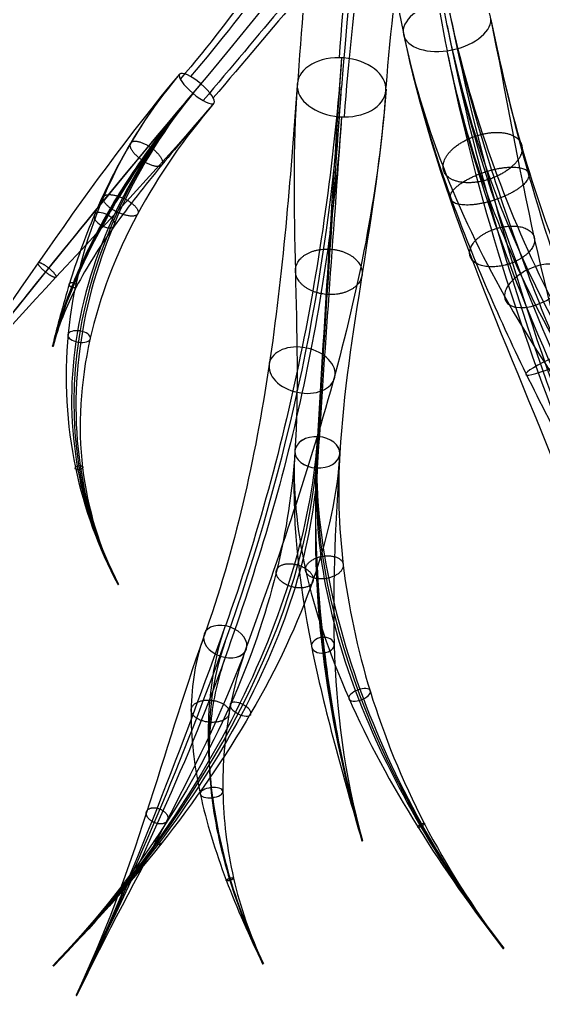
# Model space of a CAD drawing. Header units: inches. Extents: x -26 to 25.3, y -39.2 to 17.5.
# Drawn here: x -11.53 to 0.31, y -35.59 to -13.54 of the extents above; entities that cross this region are included whole.
import ezdxf

# ---------------------------------------------------------------- set-up
doc = ezdxf.new("R2010")
doc.units = ezdxf.units.IN
doc.header["$MEASUREMENT"] = 0
doc.layers.add('Default', color=7, linetype='Continuous', true_color=0xffffff)

msp = doc.modelspace()

# ---------------------------------------------------------------- linework, layer by layer
at = {"layer": 'Default', "extrusion": (-0.164046, 0.812828, -0.558926)}
msp.add_circle((4.54, 20.235, -29.365), 1.005, dxfattribs=at)
msp.add_circle((4.54, 20.235, -29.365), 1.005, dxfattribs=at)
msp.add_circle((4.54, 20.235, -29.365), 1.005, dxfattribs=at)
msp.add_circle((4.54, 20.235, -29.365), 1.005, dxfattribs=at)
at = {"layer": 'Default', "extrusion": (0.054007, 0.7473, -0.662289)}
msp.add_circle((3.155, 17.599, -36.034), 1.005, dxfattribs=at)
msp.add_circle((3.155, 17.599, -36.034), 1.005, dxfattribs=at)
msp.add_circle((3.155, 17.599, -36.034), 1.005, dxfattribs=at)
at = {"layer": 'Default', "extrusion": (0.620372, 0.73395, -0.276505)}
for radius in [0.508, 0.508, 0.508, 0.507]:
    msp.add_circle((-4.003, 41.73, -29.064), radius, dxfattribs=at)
at = {"layer": 'Default', "extrusion": (0.414081, 0.740589, -0.529211)}
msp.add_circle((-0.433, 31.392, -43.704), 0.259, dxfattribs=at)
at = {"layer": 'Default', "extrusion": (-0.370294, 0.758471, -0.536287)}
msp.add_circle((8.466, 22.018, -34.881), 0.756, dxfattribs=at)
at = {"layer": 'Default', "extrusion": (0.136552, 0.860256, -0.491236)}
msp.add_circle((6.812, 33.451, -44.175), 0.259, dxfattribs=at)
at = {"layer": 'Default', "extrusion": (-0.163708, -0.668385, 0.725577)}
msp.add_circle((-5.49, 19.383, 53.692), 0.01, dxfattribs=at)
at = {"layer": 'Default', "extrusion": (0.151526, 0.721374, -0.675766)}
msp.add_circle((0.624, 16.692, -45.235), 0.756, dxfattribs=at)
at = {"layer": 'Default', "extrusion": (-0.397283, 0.908165, -0.131918)}
msp.add_circle((7.97, 33.317, -24.325), 0.756, dxfattribs=at)
at = {"layer": 'Default', "extrusion": (0.043356, 0.715563, -0.697202)}
for radius in [0.507, 0.507, 0.508, 0.508]:
    msp.add_circle((3.382, 15.622, -48.069), radius, dxfattribs=at)
at = {"layer": 'Default', "extrusion": (-0.387708, 0.731801, -0.56049)}
msp.add_circle((20.531, 34.577, -46.204), 0.01, dxfattribs=at)
at = {"layer": 'Default', "extrusion": (0.247475, 0.687971, -0.68224)}
for radius in [0.508, 0.507, 0.508]:
    msp.add_circle((-2.864, 16.359, -53.967), radius, dxfattribs=at)
at = {"layer": 'Default', "extrusion": (-0.084627, 0.731588, -0.676474)}
msp.add_circle((7.826, 17.74, -52.896), 0.259, dxfattribs=at)
at = {"layer": 'Default', "extrusion": (-0.313611, 0.835574, -0.451069)}
msp.add_circle((13.721, 31.973, -44.854), 0.259, dxfattribs=at)
at = {"layer": 'Default', "extrusion": (0.408026, 0.793178, -0.452088)}
msp.add_circle((-7.508, 30.766, -47.978), 0.259, dxfattribs=at)
at = {"layer": 'Default', "extrusion": (-0.104731, 0.892065, -0.439604)}
msp.add_circle((10.757, 32.82, -49.415), 0.259, dxfattribs=at)
at = {"layer": 'Default', "extrusion": (-0.211166, 0.735128, -0.644202)}
msp.add_circle((12.499, 21.206, -56.82), 0.01, dxfattribs=at)
at = {"layer": 'Default', "extrusion": (-0.607101, 0.786458, -0.113636)}
msp.add_circle((21.569, 47.37, -32.561), 0.01, dxfattribs=at)
at = {"layer": 'Default', "extrusion": (0.691463, 0.71288, -0.116969)}
msp.add_circle((-16.581, 47.16, -38.335), 0.01, dxfattribs=at)
at = {"layer": 'Default', "extrusion": (-0.433417, 0.895822, -0.098242)}
msp.add_circle((20.612, 49.284, -33.766), 0.01, dxfattribs=at)
at = {"layer": 'Default', "extrusion": (0.349083, 0.729081, -0.588712)}
msp.add_circle((-6.126, 23.723, -62.449), 0.01, dxfattribs=at)
at = {"layer": 'Default', "extrusion": (0.964798, 0.13191, 0.227517)}
msp.add_arc((-42.397, 7.283, 2.338), 41.222, 17.6777, 47.1466, dxfattribs=at)
at = {"layer": 'Default', "extrusion": (0.874003, 0.382483, 0.29971)}
msp.add_arc((-26.01, 14.144, 3.08), 24.284, 13.4686, 54.1364, dxfattribs=at)
at = {"layer": 'Default', "extrusion": (0.728893, -0.669687, -0.142245)}
msp.add_arc((-20.092, 34.984, -2.218), 13.884, 20.8227, 73.7789, dxfattribs=at)
at = {"layer": 'Default', "extrusion": (-0.183754, 0.531506, 0.826883)}
msp.add_arc((-75.472, 37.941, 20.519), 82.214, 353.65316, 2.31109, dxfattribs=at)
at = {"layer": 'Default', "extrusion": (-0.056174, 0.557985, 0.827947)}
msp.add_arc((-31.336, 26.892, 19.953), 34.684, 4.6922, 29.3181, dxfattribs=at)
at = {"layer": 'Default', "extrusion": (0.833533, 0.417236, 0.362128)}
msp.add_arc((-21.714, 19.993, 4.752), 17.207, 53.157, 110.5711, dxfattribs=at)
at = {"layer": 'Default', "extrusion": (0.775034, -0.519623, 0.359604)}
msp.add_arc((-44.256, -44.56, 19.328), 92.873, 72.76283, 79.53478, dxfattribs=at)
at = {"layer": 'Default', "extrusion": (-0.23427, 0.509858, 0.827745)}
msp.add_arc((7.02, 46.583, 33.909), 12.426, 299.5239, 2.6801, dxfattribs=at)
at = {"layer": 'Default', "extrusion": (-0.570461, 0.664196, 0.483133)}
msp.add_arc((11.697, 56.89, 17.518), 12.199, 288.4096, 325.9667, dxfattribs=at)
at = {"layer": 'Default', "extrusion": (0.267949, 0.628085, 0.730556)}
msp.add_arc((80.773, 57.437, 16.46), 85.347, 182.42606, 194.09688, dxfattribs=at)
at = {"layer": 'Default', "extrusion": (0.974241, -0.184866, -0.129151)}
msp.add_arc((139.986, 209.949, -6.141), 232.961, 225.32454, 228.09619, dxfattribs=at)
at = {"layer": 'Default', "extrusion": (-0.527666, 0.608982, 0.592206)}
msp.add_arc((33.437, 36.181, 14.811), 16.802, 98.3466, 149.9106, dxfattribs=at)
at = {"layer": 'Default', "extrusion": (0.592642, 0.543394, 0.594558)}
msp.add_arc((-27.208, 39.806, 11.067), 15.298, 29.8755, 81.8753, dxfattribs=at)
at = {"layer": 'Default', "extrusion": (0.199487, 0.677604, 0.707854)}
msp.add_arc((-47.367, 40.998, 14.891), 45.983, 9.2357, 24.2163, dxfattribs=at)
at = {"layer": 'Default', "extrusion": (-0.642885, 0.643404, 0.415608)}
msp.add_arc((82.887, -1.133, 6.943), 78.009, 130.33537, 138.59825, dxfattribs=at)
at = {"layer": 'Default', "extrusion": (0.665006, 0.391492, 0.636004)}
msp.add_arc((-28.116, 46.18, 15.644), 8.854, 27.8601, 82.686, dxfattribs=at)
at = {"layer": 'Default'}
for points, knots in [([(-1.785, -1.978, 20.317), (-2.101, -2.58, 22.008), (-2.69, -4.066, 25.312), (-3.412, -6.991, 29.907), (-3.963, -10.466, 34.091), (-4.214, -13.062, 36.607), (-4.311, -14.408, 37.8)], [0, 0, 0, 0, 5.278477, 10.600954, 15.92343, 21.201907, 21.201907, 21.201907, 21.201907]), ([(-3.264, -3.306, 19.567), (-3.572, -3.892, 21.212), (-4.084, -5.284, 24.457), (-4.609, -7.985, 29.053), (-4.97, -11.247, 33.281), (-5.159, -13.753, 35.8), (-5.254, -15.074, 36.971)], [0, 0, 0, 0, 5.278477, 10.600954, 15.92343, 21.201907, 21.201907, 21.201907, 21.201907]), ([(-3.264, -3.306, 19.567), (-3.519, -3.79, 20.927), (-3.852, -4.995, 23.62), (-3.881, -7.422, 27.354), (-3.524, -10.379, 30.641), (-3.101, -12.638, 32.472), (-2.862, -13.818, 33.283)], [0, 0, 0, 0, 4.274961, 8.618301, 12.961641, 17.236601, 17.236601, 17.236601, 17.236601]), ([(-0.305, -3.481, 20.059), (-0.608, -4.058, 21.679), (-1.234, -5.423, 24.858), (-2.12, -8.073, 29.346), (-2.847, -11.288, 33.487), (-3.156, -13.768, 35.972), (-3.251, -15.077, 37.131)], [0, 0, 0, 0, 5.278477, 10.600954, 15.92343, 21.201907, 21.201907, 21.201907, 21.201907]), ([(-1.785, -4.809, 19.309), (-2.079, -5.37, 20.883), (-2.628, -6.641, 24.003), (-3.316, -9.067, 28.492), (-3.854, -12.069, 32.677), (-4.101, -14.46, 35.165), (-4.194, -15.743, 36.303)], [0, 0, 0, 0, 5.278477, 10.600954, 15.92343, 21.201907, 21.201907, 21.201907, 21.201907]), ([(-1.785, -4.809, 19.309), (-2.018, -5.254, 20.559), (-2.382, -6.299, 23.047), (-2.588, -8.387, 26.6), (-2.434, -11.029, 29.811), (-2.093, -13.134, 31.597), (-1.868, -14.25, 32.364)], [0, 0, 0, 0, 4.274961, 8.618301, 12.961641, 17.236601, 17.236601, 17.236601, 17.236601]), ([(-2.248, -6.656, 40.186), (-2.406, -7.047, 41.214), (-2.901, -8.065, 43.184), (-4.115, -10.094, 45.626), (-5.721, -12.418, 47.447), (-6.995, -14.037, 48.244), (-7.667, -14.832, 48.544)], [0, 0, 0, 0, 3.164774, 6.416345, 9.667917, 12.832691, 12.832691, 12.832691, 12.832691]), ([(-3.243, -7.545, 39.695), (-3.386, -7.897, 40.623), (-3.771, -8.768, 42.433), (-4.716, -10.512, 44.833), (-6.08, -12.609, 46.745), (-7.258, -14.137, 47.582), (-7.897, -14.892, 47.866)], [0, 0, 0, 0, 3.164774, 6.416345, 9.667917, 12.832691, 12.832691, 12.832691, 12.832691]), ([(-1.253, -7.646, 39.963), (-1.411, -8.036, 40.987), (-1.964, -8.99, 42.962), (-3.36, -10.829, 45.44), (-5.149, -12.966, 47.303), (-6.482, -14.522, 48.114), (-7.153, -15.315, 48.413)], [0, 0, 0, 0, 3.164774, 6.416345, 9.667917, 12.832691, 12.832691, 12.832691, 12.832691]), ([(-2.248, -8.535, 39.472), (-2.39, -8.886, 40.395), (-2.834, -9.693, 42.211), (-3.961, -11.247, 44.647), (-5.508, -13.157, 46.6), (-6.746, -14.622, 47.452), (-7.383, -15.376, 47.735)], [0, 0, 0, 0, 3.164774, 6.416345, 9.667917, 12.832691, 12.832691, 12.832691, 12.832691]), ([(-1.871, -13.111, 34.021), (-1.668, -14.116, 34.712), (-1.13, -16.146, 36.041), (0.063, -19.146, 37.919), (1.63, -22.013, 39.732), (2.91, -23.775, 40.932), (3.602, -24.604, 41.537)], [0, 0, 0, 0, 3.716023, 7.453623, 11.191223, 14.907247, 14.907247, 14.907247, 14.907247]), ([(-1.871, -13.111, 34.021), (-1.628, -14.317, 34.851), (-0.935, -16.954, 36.204), (0.624, -21.132, 37.151), (2.59, -25.19, 37.026), (4.088, -27.649, 36.32), (4.86, -28.779, 35.846)], [0, 0, 0, 0, 4.241942, 8.621296, 13.000649, 17.242591, 17.242591, 17.242591, 17.242591]), ([(-0.88, -13.545, 33.099), (-0.682, -14.522, 33.772), (-0.22, -16.471, 35.121), (0.767, -19.346, 37.138), (2.135, -22.121, 39.113), (3.344, -23.851, 40.366), (4.027, -24.668, 40.963)], [0, 0, 0, 0, 3.716023, 7.453623, 11.191223, 14.907247, 14.907247, 14.907247, 14.907247]), ([(-0.88, -13.545, 33.099), (-0.655, -14.658, 33.865), (-0.077, -17.071, 35.171), (1.215, -20.976, 36.26), (2.945, -24.895, 36.357), (4.352, -27.302, 35.748), (5.093, -28.387, 35.292)], [0, 0, 0, 0, 4.241942, 8.621296, 13.000649, 17.242591, 17.242591, 17.242591, 17.242591]), ([(-2.862, -13.817, 33.286), (-2.653, -14.853, 33.999), (-2.038, -16.898, 35.415), (-0.635, -19.818, 37.465), (1.132, -22.566, 39.424), (2.483, -24.292, 40.674), (3.186, -25.133, 41.289)], [0, 0, 0, 0, 3.716023, 7.453623, 11.191223, 14.907247, 14.907247, 14.907247, 14.907247]), ([(-2.862, -13.817, 33.286), (-2.623, -15.002, 34.102), (-1.883, -17.551, 35.476), (-0.157, -21.554, 36.554), (1.982, -25.468, 36.577), (3.534, -27.878, 35.925), (4.299, -28.998, 35.455)], [0, 0, 0, 0, 4.241942, 8.621296, 13.000649, 17.242591, 17.242591, 17.242591, 17.242591]), ([(-1.871, -14.25, 32.365), (-1.667, -15.259, 33.058), (-1.128, -17.224, 34.494), (0.068, -20.018, 36.683), (1.637, -22.675, 38.805), (2.918, -24.368, 40.108), (3.611, -25.198, 40.714)], [0, 0, 0, 0, 3.716023, 7.453623, 11.191223, 14.907247, 14.907247, 14.907247, 14.907247]), ([(-1.871, -14.25, 32.365), (-1.651, -15.342, 33.116), (-1.024, -17.668, 34.443), (0.434, -21.398, 35.663), (2.337, -25.173, 35.908), (3.798, -27.53, 35.353), (4.533, -28.606, 34.901)], [0, 0, 0, 0, 4.241942, 8.621296, 13.000649, 17.242591, 17.242591, 17.242591, 17.242591]), ([(-7.912, -14.776, 48.14), (-8.332, -15.272, 48.326), (-9.068, -16.326, 48.795), (-9.873, -17.953, 49.746), (-10.427, -19.52, 50.913), (-10.677, -20.474, 51.817), (-10.786, -20.916, 52.298)], [0, 0, 0, 0, 1.985533, 3.99809, 6.010646, 7.996179, 7.996179, 7.996179, 7.996179]), ([(-7.912, -14.776, 48.14), (-8.632, -15.627, 48.46), (-9.807, -17.543, 49.27), (-10.593, -20.653, 50.848), (-10.41, -23.675, 52.646), (-9.745, -25.481, 53.909), (-9.311, -26.3, 54.537)], [0, 0, 0, 0, 3.357889, 6.848294, 10.338698, 13.696587, 13.696587, 13.696587, 13.696587]), ([(-7.434, -14.997, 48.627), (-7.83, -15.465, 48.804), (-8.583, -16.437, 49.187), (-9.561, -17.967, 49.94), (-10.333, -19.508, 50.952), (-10.664, -20.472, 51.822), (-10.773, -20.914, 52.302)], [0, 0, 0, 0, 1.985533, 3.99809, 6.010646, 7.996179, 7.996179, 7.996179, 7.996179]), ([(-7.434, -14.997, 48.627), (-8.114, -15.801, 48.93), (-9.286, -17.592, 49.638), (-10.265, -20.583, 51.008), (-10.324, -23.623, 52.669), (-9.733, -25.473, 53.912), (-9.299, -26.292, 54.539)], [0, 0, 0, 0, 3.357889, 6.848294, 10.338698, 13.696587, 13.696587, 13.696587, 13.696587]), ([(-7.615, -15.211, 47.652), (-8.041, -15.714, 47.841), (-8.824, -16.729, 48.376), (-9.74, -18.2, 49.512), (-10.392, -19.594, 50.852), (-10.672, -20.484, 51.809), (-10.781, -20.926, 52.289)], [0, 0, 0, 0, 1.985533, 3.99809, 6.010646, 7.996179, 7.996179, 7.996179, 7.996179]), ([(-7.615, -15.211, 47.652), (-8.324, -16.05, 47.968), (-9.52, -17.888, 48.825), (-10.42, -20.828, 50.577), (-10.364, -23.715, 52.566), (-9.738, -25.486, 53.898), (-9.304, -26.306, 54.525)], [0, 0, 0, 0, 3.357889, 6.848294, 10.338698, 13.696587, 13.696587, 13.696587, 13.696587]), ([(-7.137, -15.431, 48.14), (-7.539, -15.907, 48.319), (-8.339, -16.841, 48.768), (-9.428, -18.215, 49.706), (-10.298, -19.581, 50.891), (-10.66, -20.482, 51.814), (-10.768, -20.924, 52.294)], [0, 0, 0, 0, 1.985533, 3.99809, 6.010646, 7.996179, 7.996179, 7.996179, 7.996179]), ([(-7.137, -15.431, 48.14), (-7.807, -16.224, 48.438), (-8.999, -17.937, 49.193), (-10.092, -20.757, 50.736), (-10.278, -23.663, 52.589), (-9.727, -25.479, 53.901), (-9.293, -26.298, 54.528)], [0, 0, 0, 0, 3.357889, 6.848294, 10.338698, 13.696587, 13.696587, 13.696587, 13.696587]), ([(-4.801, -22.966, 45.077), (-4.856, -23.87, 45.958), (-5.21, -25.842, 47.582), (-6.445, -28.995, 49.456), (-8.312, -32.106, 50.722), (-9.906, -34.022, 51.184), (-10.767, -34.909, 51.33)], [0, 0, 0, 0, 3.731784, 7.560469, 11.389154, 15.120938, 15.120938, 15.120938, 15.120938]), ([(-4.801, -22.966, 45.077), (-4.852, -23.799, 45.889), (-4.74, -25.646, 47.382), (-3.936, -28.669, 49.09), (-2.546, -31.711, 50.231), (-1.287, -33.626, 50.643), (-0.593, -34.524, 50.772)], [0, 0, 0, 0, 3.425649, 6.941799, 10.45795, 13.883599, 13.883599, 13.883599, 13.883599]), ([(-5.308, -23.304, 44.698), (-5.361, -24.171, 45.543), (-5.637, -26.025, 47.148), (-6.66, -29.027, 49.157), (-8.354, -32.09, 50.63), (-9.912, -34.02, 51.172), (-10.772, -34.907, 51.317)], [0, 0, 0, 0, 3.731784, 7.560469, 11.389154, 15.120938, 15.120938, 15.120938, 15.120938]), ([(-4.294, -23.336, 44.728), (-4.349, -24.249, 45.618), (-4.768, -26.194, 47.3), (-6.196, -29.216, 49.303), (-8.248, -32.173, 50.683), (-9.898, -34.032, 51.179), (-10.758, -34.919, 51.324)], [0, 0, 0, 0, 3.731784, 7.560469, 11.389154, 15.120938, 15.120938, 15.120938, 15.120938]), ([(-5.308, -23.304, 44.698), (-5.359, -24.143, 45.515), (-5.185, -25.961, 47.064), (-4.19, -28.864, 48.913), (-2.614, -31.769, 50.184), (-1.296, -33.634, 50.636), (-0.603, -34.532, 50.766)], [0, 0, 0, 0, 3.425649, 6.941799, 10.45795, 13.883599, 13.883599, 13.883599, 13.883599]), ([(-4.294, -23.336, 44.728), (-4.342, -24.131, 45.503), (-4.299, -25.853, 46.972), (-3.704, -28.71, 48.804), (-2.497, -31.695, 50.142), (-1.281, -33.623, 50.63), (-0.587, -34.521, 50.76)], [0, 0, 0, 0, 3.425649, 6.941799, 10.45795, 13.883599, 13.883599, 13.883599, 13.883599]), ([(-4.801, -23.674, 44.35), (-4.854, -24.55, 45.203), (-5.196, -26.377, 46.865), (-6.412, -29.249, 49.004), (-8.29, -32.157, 50.59), (-9.903, -34.03, 51.166), (-10.763, -34.916, 51.311)], [0, 0, 0, 0, 3.731784, 7.560469, 11.389154, 15.120938, 15.120938, 15.120938, 15.120938]), ([(-4.801, -23.674, 44.35), (-4.85, -24.475, 45.13), (-4.744, -26.168, 46.655), (-3.959, -28.905, 48.627), (-2.565, -31.753, 50.095), (-1.29, -33.631, 50.624), (-0.597, -34.529, 50.753)], [0, 0, 0, 0, 3.425649, 6.941799, 10.45795, 13.883599, 13.883599, 13.883599, 13.883599]), ([(-6.882, -27.237, 49.139), (-7.061, -27.735, 49.633), (-7.301, -28.893, 50.526), (-7.261, -30.883, 51.495), (-6.838, -32.931, 52.099), (-6.329, -34.242, 52.304), (-6.028, -34.866, 52.373)], [0, 0, 0, 0, 2.087267, 4.236014, 6.384762, 8.472029, 8.472029, 8.472029, 8.472029]), ([(-7.374, -27.505, 48.691), (-7.554, -28.004, 49.185), (-7.734, -29.133, 50.135), (-7.512, -31.024, 51.27), (-6.906, -32.971, 52.037), (-6.339, -34.248, 52.296), (-6.037, -34.871, 52.364)], [0, 0, 0, 0, 2.087267, 4.236014, 6.384762, 8.472029, 8.472029, 8.472029, 8.472029]), ([(-6.391, -27.684, 48.867), (-6.555, -28.142, 49.322), (-6.838, -29.161, 50.179), (-6.998, -30.949, 51.244), (-6.774, -32.917, 52.019), (-6.321, -34.24, 52.294), (-6.019, -34.863, 52.362)], [0, 0, 0, 0, 2.087267, 4.236014, 6.384762, 8.472029, 8.472029, 8.472029, 8.472029]), ([(-6.882, -27.952, 48.419), (-7.048, -28.412, 48.874), (-7.271, -29.401, 49.787), (-7.249, -31.091, 51.018), (-6.843, -32.957, 51.957), (-6.331, -34.246, 52.285), (-6.029, -34.869, 52.353)], [0, 0, 0, 0, 2.087267, 4.236014, 6.384762, 8.472029, 8.472029, 8.472029, 8.472029])]:
    msp.add_open_spline(points, degree=3, knots=knots, dxfattribs=at)
for points in [[(-0.295, -9.384, 38.76), (0.621, -9.953, 40.73), (2.619, -11.392, 44.508), (4.469, -13.407, 48.099), (5.234, -14.547, 49.88)], [(-1.871, -13.111, 34.021), (-1.194, -16.468, 36.329), (-0.211, -20.041, 38.253), (1.064, -23.218, 40.578)], [(-0.88, -13.545, 33.099), (-0.211, -16.862, 35.38), (0.279, -20.22, 37.76), (1.55, -23.389, 40.079)], [(-2.862, -13.817, 33.286), (-2.173, -17.232, 35.635), (-0.696, -20.456, 37.923), (0.584, -23.645, 40.258)], [(-1.871, -14.25, 32.365), (-1.19, -17.626, 34.686), (-0.206, -20.635, 37.43), (1.071, -23.816, 39.758)], [(-4.253, -14.409, 37.803), (-4.409, -16.567, 39.716), (-5.004, -20.987, 43.407), (-6.162, -25.248, 47.166), (-6.878, -27.238, 49.14)], [(-4.253, -14.409, 37.803), (-4.454, -17.202, 40.278), (-4.637, -20.281, 42.461), (-4.8, -22.966, 45.077)], [(-7.912, -14.776, 48.14), (-10.189, -17.47, 49.154), (-12.048, -20.566, 49.971), (-14.249, -23.419, 50.59)], [(-7.434, -14.997, 48.627), (-9.72, -17.702, 49.646), (-12.042, -20.574, 49.981), (-14.24, -23.424, 50.6)], [(-5.256, -15.035, 37.015), (-5.411, -17.175, 38.912), (-5.753, -21.411, 42.771), (-6.661, -25.52, 46.727), (-7.374, -27.502, 48.694)], [(-3.249, -15.116, 37.087), (-3.407, -17.307, 39.029), (-4.26, -21.603, 42.944), (-5.67, -25.683, 46.877), (-6.391, -27.687, 48.864)], [(-5.256, -15.035, 37.015), (-5.459, -17.845, 39.506), (-5.145, -20.615, 42.079), (-5.308, -23.303, 44.699)], [(-3.249, -15.116, 37.087), (-3.452, -17.92, 39.572), (-4.131, -20.649, 42.109), (-4.294, -23.336, 44.728)], [(-7.615, -15.211, 47.652), (-9.869, -17.877, 48.656), (-12.035, -20.565, 49.959), (-14.242, -23.426, 50.58)], [(-7.137, -15.431, 48.14), (-9.4, -18.109, 49.148), (-12.029, -20.573, 49.969), (-14.233, -23.431, 50.59)], [(-4.253, -15.742, 36.299), (-4.409, -17.914, 38.224), (-5.009, -22.027, 42.308), (-6.168, -25.955, 46.438), (-6.886, -27.951, 48.418)], [(-4.253, -15.742, 36.299), (-4.456, -18.564, 38.8), (-4.639, -20.983, 41.727), (-4.802, -23.674, 44.35)], [(-4.801, -22.966, 45.077), (-4.888, -24.403, 46.477), (-4.805, -27.493, 49.067), (-4.21, -30.611, 51.54), (-3.787, -32.084, 52.831)], [(-5.308, -23.304, 44.698), (-5.396, -24.755, 46.111), (-5.062, -27.696, 48.903), (-4.219, -30.62, 51.534), (-3.796, -32.092, 52.824)], [(-4.294, -23.336, 44.728), (-4.38, -24.753, 46.109), (-4.548, -27.636, 48.846), (-4.201, -30.615, 51.53), (-3.777, -32.089, 52.822)], [(-4.801, -23.674, 44.35), (-4.888, -25.104, 45.743), (-4.805, -27.839, 48.682), (-4.21, -30.624, 51.524), (-3.787, -32.097, 52.815)], [(-6.882, -27.237, 49.139), (-7.816, -29.833, 51.714), (-8.937, -32.844, 53.745), (-10.244, -35.573, 55.948)], [(-7.374, -27.505, 48.691), (-8.295, -30.067, 51.231), (-8.941, -32.837, 53.726), (-10.253, -35.577, 55.938)], [(-6.391, -27.684, 48.867), (-7.325, -30.282, 51.444), (-8.928, -32.853, 53.74), (-10.234, -35.582, 55.943)], [(-6.882, -27.952, 48.419), (-7.804, -30.516, 50.961), (-8.932, -32.847, 53.721), (-10.243, -35.586, 55.933)]]:
    msp.add_open_spline(points, degree=3, dxfattribs=at)
at = {"layer": 'Default', "extrusion": (-0.524949, -0.747258, 0.407472)}
msp.add_rational_spline([(-9.013, -16.326, 48.832), (-9.125, -16.462, 48.439), (-8.776, -16.713, 48.427), (-8.427, -16.965, 48.415), (-8.315, -16.829, 48.808), (-8.203, -16.693, 49.201), (-8.553, -16.442, 49.213), (-8.902, -16.19, 49.225), (-9.013, -16.326, 48.832)], [1, 0.707106781187, 1, 0.707106781187, 1, 0.707106781187, 1, 0.707106781187, 1], degree=2, knots=[0, 0, 0, 0.797179, 0.797179, 1.594358, 1.594358, 2.391537, 2.391537, 3.188717, 3.188717, 3.188717], dxfattribs=at)
at = {"layer": 'Default', "extrusion": (0.268421, -0.790286, 0.550816)}
msp.add_rational_spline([(-1.065, -17.192, 34.495), (-0.172, -16.987, 34.354), (-0.173, -16.457, 35.115), (-0.174, -15.927, 35.876), (-1.068, -16.132, 36.018), (-1.962, -16.337, 36.159), (-1.96, -16.867, 35.398), (-1.959, -17.397, 34.637), (-1.065, -17.192, 34.495)], [1, 0.707106781187, 1, 0.707106781187, 1, 0.707106781187, 1, 0.707106781187, 1], degree=2, knots=[0, 0, 0, 1.57865, 1.57865, 3.157301, 3.157301, 4.735951, 4.735951, 6.314601, 6.314601, 6.314601], dxfattribs=at)
at = {"layer": 'Default', "extrusion": (0.28783, -0.887449, 0.359982)}
msp.add_rational_spline([(-0.952, -17.667, 34.296), (-0.063, -17.436, 34.153), (-0.019, -17.075, 35.009), (0.025, -16.714, 35.864), (-0.864, -16.944, 36.007), (-1.753, -17.174, 36.15), (-1.797, -17.536, 35.295), (-1.841, -17.897, 34.439), (-0.952, -17.667, 34.296)], [1, 0.707106781187, 1, 0.707106781187, 1, 0.707106781187, 1, 0.707106781187, 1], degree=2, knots=[0, 0, 0, 1.57865, 1.57865, 3.157301, 3.157301, 4.735951, 4.735951, 6.314601, 6.314601, 6.314601], dxfattribs=at)
at = {"layer": 'Default', "extrusion": (-0.398021, -0.827112, 0.396819)}
msp.add_rational_spline([(-9.627, -17.541, 49.311), (-9.734, -17.679, 48.916), (-9.353, -17.879, 48.881), (-8.971, -18.079, 48.847), (-8.863, -17.941, 49.243), (-8.756, -17.803, 49.638), (-9.137, -17.603, 49.672), (-9.519, -17.403, 49.706), (-9.627, -17.541, 49.311)], [1, 0.707106781187, 1, 0.707106781187, 1, 0.707106781187, 1, 0.707106781187, 1], degree=2, knots=[0, 0, 0, 0.797179, 0.797179, 1.594358, 1.594358, 2.391537, 2.391537, 3.188717, 3.188717, 3.188717], dxfattribs=at)
at = {"layer": 'Default', "extrusion": (0.235416, -0.792931, 0.561997)}
msp.add_rational_spline([(-0.624, -19.106, 36.059), (0.111, -18.959, 35.957), (0.109, -18.523, 36.575), (0.107, -18.086, 37.192), (-0.628, -18.232, 37.293), (-1.363, -18.379, 37.394), (-1.361, -18.816, 36.777), (-1.359, -19.252, 36.16), (-0.624, -19.106, 36.059)], [1, 0.707106781187, 1, 0.707106781187, 1, 0.707106781187, 1, 0.707106781187, 1], degree=2, knots=[0, 0, 0, 1.57865, 1.57865, 3.157301, 3.157301, 4.735951, 4.735951, 6.314601, 6.314601, 6.314601], dxfattribs=at)
at = {"layer": 'Default', "extrusion": (-0.048793, -0.731935, 0.679625)}
msp.add_rational_spline([(-4.543, -19.757, 40.279), (-3.787, -19.785, 40.303), (-3.787, -19.27, 40.857), (-3.786, -18.755, 41.412), (-4.541, -18.728, 41.387), (-5.296, -18.7, 41.363), (-5.297, -19.215, 40.809), (-5.298, -19.729, 40.254), (-4.543, -19.757, 40.279)], [1, 0.707106781187, 1, 0.707106781187, 1, 0.707106781187, 1, 0.707106781187, 1], degree=2, knots=[0, 0, 0, 1.57865, 1.57865, 3.157301, 3.157301, 4.735951, 4.735951, 6.314601, 6.314601, 6.314601], dxfattribs=at)
at = {"layer": 'Default', "extrusion": (0.612679, 0.757256, -0.226248)}
msp.add_rational_spline([(-11.109, -19.038, 49.513), (-11.147, -19.082, 49.261), (-10.946, -19.245, 49.26), (-10.745, -19.408, 49.258), (-10.707, -19.364, 49.51), (-10.669, -19.319, 49.762), (-10.87, -19.156, 49.764), (-11.071, -18.993, 49.765), (-11.109, -19.038, 49.513)], [1, 0.707106781187, 1, 0.707106781187, 1, 0.707106781187, 1, 0.707106781187, 1], degree=2, knots=[0, 0, 0, 0.797179, 0.797179, 1.594358, 1.594358, 2.391537, 2.391537, 3.188717, 3.188717, 3.188717], dxfattribs=at)
at = {"layer": 'Default', "extrusion": (-0.291958, -0.713805, 0.636587)}
msp.add_rational_spline([(-10.4, -19.505, 50.951), (-10.432, -19.55, 50.884), (-10.356, -19.591, 50.874), (-10.28, -19.631, 50.864), (-10.247, -19.585, 50.93), (-10.214, -19.539, 50.997), (-10.291, -19.499, 51.007), (-10.367, -19.459, 51.017), (-10.4, -19.505, 50.951)], [1, 0.707106781187, 1, 0.707106781187, 1, 0.707106781187, 1, 0.707106781187, 1], degree=2, knots=[0, 0, 0, 0.797179, 0.797179, 1.594358, 1.594358, 2.391537, 2.391537, 3.188717, 3.188717, 3.188717], dxfattribs=at)
at = {"layer": 'Default', "extrusion": (0.135725, -0.825948, 0.547164)}
msp.add_rational_spline([(-10.266, -23.663, 52.688), (-10.291, -23.711, 52.622), (-10.21, -23.715, 52.595), (-10.13, -23.72, 52.569), (-10.105, -23.672, 52.635), (-10.081, -23.624, 52.701), (-10.161, -23.62, 52.727), (-10.242, -23.615, 52.754), (-10.266, -23.663, 52.688)], [1, 0.707106781187, 1, 0.707106781187, 1, 0.707106781187, 1, 0.707106781187, 1], degree=2, knots=[0, 0, 0, 0.797179, 0.797179, 1.594358, 1.594358, 2.391537, 2.391537, 3.188717, 3.188717, 3.188717], dxfattribs=at)
at = {"layer": 'Default', "extrusion": (0.136341, -0.795179, 0.590849)}
msp.add_rational_spline([(-4.644, -26.176, 46.582), (-4.216, -26.13, 46.545), (-4.214, -25.873, 46.891), (-4.211, -25.615, 47.237), (-4.639, -25.661, 47.275), (-5.066, -25.706, 47.312), (-5.069, -25.964, 46.966), (-5.072, -26.222, 46.62), (-4.644, -26.176, 46.582)], [1, 0.707106781187, 1, 0.707106781187, 1, 0.707106781187, 1, 0.707106781187, 1], degree=2, knots=[0, 0, 0, 0.797179, 0.797179, 1.594358, 1.594358, 2.391537, 2.391537, 3.188717, 3.188717, 3.188717], dxfattribs=at)
at = {"layer": 'Default', "extrusion": (-0.229175, -0.773371, 0.59108)}
msp.add_rational_spline([(-5.305, -26.373, 46.785), (-4.885, -26.447, 46.851), (-4.892, -26.184, 47.192), (-4.899, -25.92, 47.534), (-5.319, -25.846, 47.469), (-5.739, -25.772, 47.403), (-5.732, -26.035, 47.061), (-5.725, -26.299, 46.719), (-5.305, -26.373, 46.785)], [1, 0.707106781187, 1, 0.707106781187, 1, 0.707106781187, 1, 0.707106781187, 1], degree=2, knots=[0, 0, 0, 0.797179, 0.797179, 1.594358, 1.594358, 2.391537, 2.391537, 3.188717, 3.188717, 3.188717], dxfattribs=at)
at = {"layer": 'Default', "extrusion": (-0.076037, -0.81168, 0.579133)}
msp.add_rational_spline([(-7.21, -29.418, 49.751), (-6.78, -29.439, 49.779), (-6.791, -29.187, 50.13), (-6.802, -28.936, 50.481), (-7.233, -28.916, 50.452), (-7.663, -28.896, 50.424), (-7.652, -29.147, 50.073), (-7.64, -29.398, 49.722), (-7.21, -29.418, 49.751)], [1, 0.707106781187, 1, 0.707106781187, 1, 0.707106781187, 1, 0.707106781187, 1], degree=2, knots=[0, 0, 0, 0.797179, 0.797179, 1.594358, 1.594358, 2.391537, 2.391537, 3.188717, 3.188717, 3.188717], dxfattribs=at)
at = {"layer": 'Default', "extrusion": (-0.296334, -0.709266, 0.639631)}
msp.add_rational_spline([(-8.417, -31.703, 52.3), (-8.17, -31.758, 52.354), (-8.173, -31.584, 52.545), (-8.176, -31.41, 52.737), (-8.423, -31.355, 52.683), (-8.67, -31.301, 52.629), (-8.667, -31.475, 52.438), (-8.664, -31.649, 52.246), (-8.417, -31.703, 52.3)], [1, 0.707106781187, 1, 0.707106781187, 1, 0.707106781187, 1, 0.707106781187, 1], degree=2, knots=[0, 0, 0, 0.797179, 0.797179, 1.594358, 1.594358, 2.391537, 2.391537, 3.188717, 3.188717, 3.188717], dxfattribs=at)
at = {"layer": 'Default', "extrusion": (-0.47442, 0.832018, -0.287528)}
msp.add_rational_spline([(-2.463, -31.775, 49.993), (-2.388, -31.739, 49.972), (-2.38, -31.707, 50.051), (-2.372, -31.675, 50.13), (-2.447, -31.711, 50.152), (-2.523, -31.746, 50.174), (-2.531, -31.778, 50.094), (-2.538, -31.81, 50.015), (-2.463, -31.775, 49.993)], [1, 0.707106781187, 1, 0.707106781187, 1, 0.707106781187, 1, 0.707106781187, 1], degree=2, knots=[0, 0, 0, 0.797179, 0.797179, 1.594358, 1.594358, 2.391537, 2.391537, 3.188717, 3.188717, 3.188717], dxfattribs=at)
at = {"layer": 'Default', "extrusion": (0.565813, 0.771969, -0.289688)}
msp.add_rational_spline([(-8.4, -32.167, 50.481), (-8.329, -32.208, 50.509), (-8.339, -32.172, 50.587), (-8.349, -32.135, 50.664), (-8.419, -32.095, 50.636), (-8.489, -32.054, 50.608), (-8.479, -32.09, 50.531), (-8.47, -32.126, 50.453), (-8.4, -32.167, 50.481)], [1, 0.707106781187, 1, 0.707106781187, 1, 0.707106781187, 1, 0.707106781187, 1], degree=2, knots=[0, 0, 0, 0.797179, 0.797179, 1.594358, 1.594358, 2.391537, 2.391537, 3.188717, 3.188717, 3.188717], dxfattribs=at)
at = {"layer": 'Default', "extrusion": (0.279403, -0.92017, 0.274266)}
msp.add_rational_spline([(-6.776, -32.988, 51.89), (-6.694, -32.965, 51.883), (-6.693, -32.94, 51.965), (-6.693, -32.916, 52.047), (-6.775, -32.938, 52.054), (-6.857, -32.961, 52.062), (-6.858, -32.986, 51.98), (-6.859, -33.011, 51.898), (-6.776, -32.988, 51.89)], [1, 0.707106781187, 1, 0.707106781187, 1, 0.707106781187, 1, 0.707106781187, 1], degree=2, knots=[0, 0, 0, 0.797179, 0.797179, 1.594358, 1.594358, 2.391537, 2.391537, 3.188717, 3.188717, 3.188717], dxfattribs=at)

doc.saveas('drawing.dxf')
